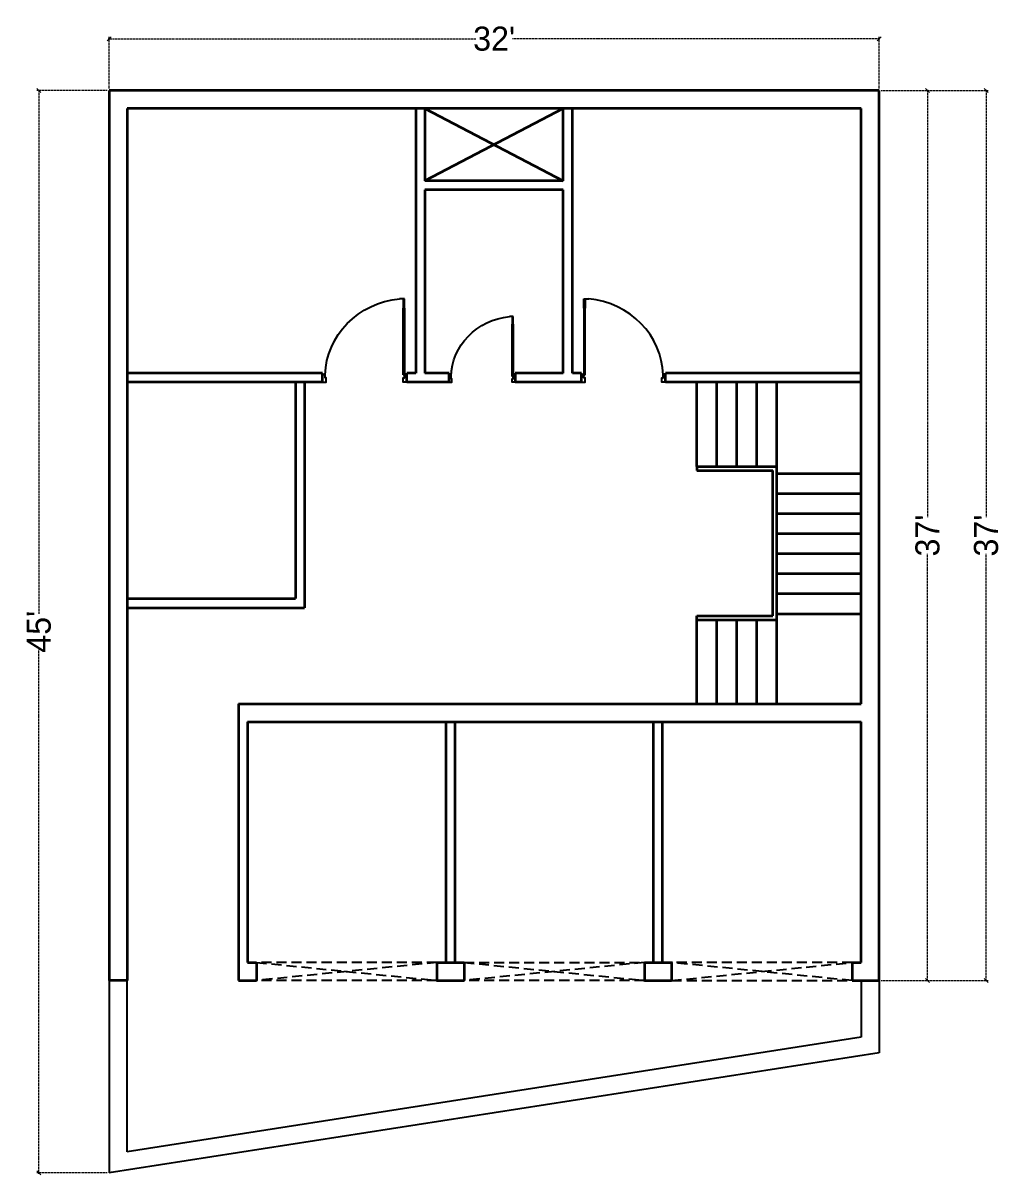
# Model space of a CAD drawing. Header units: millimetres. Extents: x -6808 to 215771, y -89660 to -16303.
# Drawn here: x 103861 to 104349, y -54912 to -54338 of the extents above; entities that cross this region are included whole.
import ezdxf

# ---------------------------------------------------------------- set-up
doc = ezdxf.new("R2010")
doc.units = ezdxf.units.MM
doc.header["$PDMODE"] = 35
doc.linetypes.add('DASHED', pattern=[0.75, 0.5, -0.25])
doc.layers.get('0').update_dxf_attribs({"color": 8})
doc.layers.add('dim2', color=6, linetype='Continuous', lineweight=20)
doc.layers.add('wall', color=7, linetype='Continuous', lineweight=35)
doc.layers.add('NET 01', color=8, linetype='Continuous')
doc.styles.add('SAJ', font='eurr____.ttf')
doc.dimstyles.new('SAJ', dxfattribs={"dimtxt": 5, "dimasz": 2, "dimexe": 1, "dimexo": 1, "dimgap": 0.09375, "dimtad": 0, "dimdec": 1, "dimzin": 0, "dimdsep": 46, "dimlunit": 4, "dimtxsty": 'SAJ', "dimblk": 'OBLIQUE', "dimcen": 0.125, "dimdle": 0.375, "dimadec": 0, "dimazin": 0, "dimtfac": 1, "dimtdec": 1, "dimtofl": 0, "dimtmove": 0, "dimatfit": 3, "dimldrblk": 'OBLIQUE', "dimfxl": 1, "dimtolj": 1, "dimtzin": 0, "dimlwd": 5, "dimlwe": 5, "dimarcsym": 1})

# ---------------------------------------------------------------- blocks, each defined once
blk = doc.blocks.new('_Oblique')
at = {"color": 0, "linetype": 'ByBlock', "lineweight": -2}
blk.add_line((-0.5, -0.5), (0.5, 0.5), dxfattribs=at)
blk = doc.blocks.new('*D2125')
at = {"layer": 'Defpoints', "color": 0, "transparency": 16777216}
for p in [(103903.66, -54345.46), (103903.66, -54371.25), (104287.66, -54371.25)]:
    blk.add_point(p, dxfattribs=at)
at = {"layer": 'dim2', "color": 0, "linetype": 'DASHED', "lineweight": 5, "transparency": 16777216}
for p, q in [((103903.28, -54345.46), (104086.56, -54345.46)), ((103903.66, -54370.25), (103903.66, -54344.46)), ((104288.03, -54345.46), (104104.76, -54345.46)), ((104287.66, -54370.25), (104287.66, -54344.46))]:
    blk.add_line(p, q, dxfattribs=at)
at = {"layer": 'dim2', "color": 0, "lineweight": 5, "transparency": 16777216, "xscale": 2, "yscale": 2, "zscale": 2, "rotation": 180}
blk.add_blockref('_Oblique', (103903.66, -54345.46), dxfattribs=at)
at = {"layer": 'dim2', "color": 0, "lineweight": 5, "transparency": 16777216, "xscale": 2, "yscale": 2, "zscale": 2}
blk.add_blockref('_Oblique', (104287.66, -54345.46), dxfattribs=at)
at = {"layer": 'dim2', "color": 0, "transparency": 16777216, "insert": (104095.66, -54345.46), "char_height": 12, "attachment_point": 5, "style": 'SAJ'}
blk.add_mtext("\\A1;32'", dxfattribs=at)
blk = doc.blocks.new('*D2126')
at = {"layer": 'Defpoints', "color": 0, "transparency": 16777216}
for p in [(104287.66, -54371.25), (104340.99, -54371.25), (104287.66, -54815.25)]:
    blk.add_point(p, dxfattribs=at)
at = {"layer": 'dim2', "color": 0, "linetype": 'DASHED', "lineweight": 5, "transparency": 16777216}
for p, q in [((104288.66, -54371.25), (104341.99, -54371.25)), ((104340.99, -54370.87), (104340.99, -54584.15)), ((104340.99, -54815.62), (104340.99, -54602.35)), ((104288.66, -54815.25), (104341.99, -54815.25))]:
    blk.add_line(p, q, dxfattribs=at)
at = {"layer": 'dim2', "color": 0, "lineweight": 5, "transparency": 16777216, "xscale": 2, "yscale": 2, "zscale": 2}
for p, rotation in [((104340.99, -54371.25), 90), ((104340.99, -54815.25), 270)]:
    blk.add_blockref('_Oblique', p, dxfattribs=dict(at, rotation=rotation))
at = {"layer": 'dim2', "color": 0, "transparency": 16777216, "insert": (104340.99, -54593.25), "char_height": 12, "attachment_point": 5, "rotation": 90, "style": 'SAJ'}
blk.add_mtext("\\A1;37'", dxfattribs=at)
blk = doc.blocks.new('*D2124')
at = {"layer": 'Defpoints', "color": 0, "transparency": 16777216}
for p in [(103868.64, -54371.25), (103903.66, -54371.25), (103903.66, -54911.25)]:
    blk.add_point(p, dxfattribs=at)
at = {"layer": 'dim2', "color": 0, "linetype": 'DASHED', "lineweight": 5, "transparency": 16777216}
for p, q in [((103902.66, -54371.25), (103867.64, -54371.25)), ((103868.64, -54370.87), (103868.64, -54632.28)), ((103868.64, -54911.62), (103868.64, -54650.21)), ((103902.66, -54911.25), (103867.64, -54911.25))]:
    blk.add_line(p, q, dxfattribs=at)
at = {"layer": 'dim2', "color": 0, "lineweight": 5, "transparency": 16777216, "xscale": 2, "yscale": 2, "zscale": 2}
for p, rotation in [((103868.64, -54371.25), 90), ((103868.64, -54911.25), 270)]:
    blk.add_blockref('_Oblique', p, dxfattribs=dict(at, rotation=rotation))
at = {"layer": 'dim2', "color": 0, "transparency": 16777216, "insert": (103868.64, -54641.25), "char_height": 12, "attachment_point": 5, "rotation": 90, "style": 'SAJ'}
blk.add_mtext("\\A1;45'", dxfattribs=at)
blk = doc.blocks.new('*D2127')
at = {"layer": 'Defpoints', "color": 0, "transparency": 16777216}
for p in [(104287.66, -54371.25), (104311.79, -54371.25), (104287.66, -54815.25)]:
    blk.add_point(p, dxfattribs=at)
at = {"layer": 'dim2', "color": 0, "linetype": 'DASHED', "lineweight": 5, "transparency": 16777216}
for p, q in [((104288.66, -54371.25), (104312.79, -54371.25)), ((104311.79, -54370.87), (104311.79, -54584.15)), ((104311.79, -54815.62), (104311.79, -54602.35)), ((104288.66, -54815.25), (104312.79, -54815.25))]:
    blk.add_line(p, q, dxfattribs=at)
at = {"layer": 'dim2', "color": 0, "lineweight": 5, "transparency": 16777216, "xscale": 2, "yscale": 2, "zscale": 2}
for p, rotation in [((104311.79, -54371.25), 90), ((104311.79, -54815.25), 270)]:
    blk.add_blockref('_Oblique', p, dxfattribs=dict(at, rotation=rotation))
at = {"layer": 'dim2', "color": 0, "transparency": 16777216, "insert": (104311.79, -54593.25), "char_height": 12, "attachment_point": 5, "rotation": 90, "style": 'SAJ'}
blk.add_mtext("\\A1;37'", dxfattribs=at)
blk = doc.blocks.new('QEWFWE')
at = {"layer": 'NET 01'}
for p, q in [((238503.45, 15011.85), (238503.45, 15015.77)), ((238503.45, 15015.77), (238505.41, 15015.77)), ((238503.98, 15015.77), (238503.98, 15011.85)), ((238503.98, 15011.85), (238503.45, 15011.85)), ((238503.45, 15011.85), (238503.45, 14988.32)), ((238503.98, 14988.32), (238503.98, 15011.85)), ((238503.45, 14988.32), (238503.45, 14984.4)), ((238503.98, 14988.32), (238503.45, 14988.32)), ((238503.98, 14984.4), (238503.98, 14988.32)), ((238503.45, 14984.4), (238503.98, 14984.4))]:
    blk.add_line(p, q, dxfattribs=at)
for points in [[(238503.45, 14984.4), (238502.4, 14984.4), (238502.4, 14981.4), (238503.9, 14981.4), (238503.9, 14982.9), (238503.9, 14983.2), (238503.45, 14983.2)], [(238536.02, 14984.4), (238537.07, 14984.4), (238537.07, 14981.4), (238535.57, 14981.4), (238535.57, 14982.9), (238535.57, 14983.2), (238536.02, 14983.2)]]:
    blk.add_lwpolyline(points, close=True, dxfattribs=at)
blk.add_ellipse((238504.18, 14985.62), major_axis=(-29.27, 13.54), ratio=0.925766, start_param=-2.718612, end_param=-1.204625, dxfattribs=at)

msp = doc.modelspace()

# ---------------------------------------------------------------- linework, layer by layer
at = {"linetype": 'DASHED', "ltscale": 10}
for p, q in [((104067.159, -54806.249), (103977.159, -54815.249)), ((103977.159, -54806.249), (104067.159, -54815.249)), ((104067.159, -54806.249), (103977.159, -54806.249)), ((104170.659, -54806.249), (104080.659, -54815.249)), ((104080.659, -54806.249), (104170.659, -54815.249)), ((104080.659, -54806.249), (104170.659, -54806.249)), ((104274.159, -54815.249), (104184.159, -54806.249)), ((104184.159, -54815.249), (104274.159, -54806.249)), ((104274.159, -54806.249), (104184.159, -54806.249)), ((104067.159, -54815.249), (103977.159, -54815.249)), ((104170.659, -54815.249), (104080.659, -54815.249)), ((104184.159, -54815.249), (104274.159, -54815.249))]:
    msp.add_line(p, q, dxfattribs=at)
for p, q in [((103903.659, -54815.249), (103903.659, -54911.249)), ((103912.659, -54900.733), (103912.659, -54815.249)), ((104278.659, -54815.249), (104278.659, -54843.546)), ((104287.659, -54815.249), (104287.659, -54851.249)), ((104278.659, -54843.546), (103912.659, -54900.733)), ((104287.659, -54851.249), (103903.659, -54911.249))]:
    msp.add_line(p, q)
at = {"layer": 'wall'}
for p, q in [((104287.659, -54371.249), (103903.659, -54371.249)), ((103903.659, -54371.249), (103903.659, -54815.249)), ((104287.659, -54815.249), (104287.659, -54371.249)), ((104278.659, -54380.249), (103912.659, -54380.249)), ((103912.659, -54380.249), (103912.659, -54815.249)), ((104056.659, -54380.249), (104056.659, -54512.249)), ((104061.159, -54380.249), (104061.159, -54416.249)), ((104130.159, -54380.249), (104061.159, -54416.249)), ((104061.159, -54380.249), (104130.159, -54416.249)), ((104130.159, -54416.249), (104130.159, -54380.249)), ((104134.659, -54512.249), (104134.659, -54380.249)), ((104278.659, -54677.249), (104278.659, -54380.249)), ((104130.159, -54416.249), (104061.159, -54416.249)), ((104130.159, -54420.749), (104061.159, -54420.749)), ((104061.159, -54420.749), (104061.159, -54512.249)), ((104130.159, -54512.249), (104130.159, -54420.749)), ((104010.159, -54512.249), (103912.659, -54512.249)), ((104010.159, -54516.749), (103912.659, -54516.749)), ((103996.659, -54516.749), (103996.659, -54624.749)), ((104001.159, -54516.749), (104001.159, -54629.249)), ((104010.159, -54516.749), (104010.159, -54512.249)), ((104056.659, -54512.249), (104052.159, -54512.249)), ((104052.159, -54516.749), (104052.159, -54512.249)), ((104073.159, -54516.749), (104052.159, -54516.749)), ((104073.159, -54512.249), (104061.159, -54512.249)), ((104073.159, -54516.749), (104073.159, -54512.249)), ((104130.159, -54512.249), (104106.159, -54512.249)), ((104106.159, -54512.249), (104106.159, -54516.749)), ((104139.159, -54516.749), (104106.159, -54516.749)), ((104139.159, -54512.249), (104134.659, -54512.249)), ((104139.159, -54516.749), (104139.159, -54512.249)), ((104278.659, -54512.249), (104181.159, -54512.249)), ((104181.159, -54516.749), (104181.159, -54512.249)), ((104278.659, -54516.749), (104181.159, -54516.749)), ((104196.659, -54558.749), (104196.659, -54516.749)), ((104206.659, -54558.749), (104206.659, -54516.749)), ((104216.659, -54558.749), (104216.659, -54516.749)), ((104226.659, -54558.749), (104226.659, -54516.749)), ((104236.659, -54558.749), (104236.659, -54516.749)), ((104196.659, -54558.749), (104236.659, -54558.749)), ((104196.659, -54558.749), (104196.659, -54560.749)), ((104196.659, -54560.749), (104234.659, -54560.749)), ((104234.659, -54633.249), (104234.659, -54560.749)), ((104236.659, -54635.249), (104236.659, -54558.749)), ((104236.659, -54562.249), (104278.659, -54562.249)), ((104236.659, -54572.249), (104278.659, -54572.249)), ((104236.659, -54582.249), (104278.659, -54582.249)), ((104236.659, -54592.249), (104278.659, -54592.249)), ((104236.659, -54602.249), (104278.659, -54602.249)), ((104236.659, -54612.249), (104278.659, -54612.249)), ((103912.659, -54624.749), (103996.659, -54624.749)), ((104236.659, -54622.249), (104278.659, -54622.249)), ((103912.659, -54629.249), (104001.159, -54629.249)), ((104236.659, -54632.249), (104278.659, -54632.249)), ((104196.659, -54633.249), (104234.659, -54633.249)), ((104196.659, -54635.249), (104196.659, -54633.249)), ((104196.659, -54677.249), (104196.659, -54635.249)), ((104196.659, -54635.249), (104236.659, -54635.249)), ((104206.659, -54677.249), (104206.659, -54635.249)), ((104216.659, -54677.249), (104216.659, -54635.249)), ((104226.659, -54677.249), (104226.659, -54635.249)), ((104236.659, -54677.249), (104236.659, -54635.249)), ((103968.159, -54677.249), (103968.159, -54815.249)), ((103968.159, -54677.249), (104278.659, -54677.249)), ((103972.659, -54686.249), (103972.659, -54806.249)), ((103972.659, -54686.249), (104278.659, -54686.249)), ((104071.659, -54806.249), (104071.659, -54686.249)), ((104076.159, -54806.249), (104076.159, -54686.249)), ((104175.159, -54806.249), (104175.159, -54686.249)), ((104179.659, -54806.249), (104179.659, -54686.249)), ((104278.659, -54806.249), (104278.659, -54686.249)), ((103972.659, -54806.249), (103977.159, -54806.249)), ((103977.159, -54806.249), (103977.159, -54815.249)), ((104067.159, -54806.249), (104080.659, -54806.249)), ((104067.159, -54806.249), (104067.159, -54815.249)), ((104080.659, -54806.249), (104080.659, -54815.249)), ((104170.659, -54806.249), (104184.159, -54806.249)), ((104170.659, -54806.249), (104170.659, -54815.249)), ((104184.159, -54806.249), (104184.159, -54815.249)), ((104274.159, -54806.249), (104278.659, -54806.249)), ((104274.159, -54806.249), (104274.159, -54815.249)), ((103912.659, -54815.249), (103903.659, -54815.249)), ((103968.159, -54815.249), (103977.159, -54815.249)), ((104067.159, -54815.249), (104080.659, -54815.249)), ((104170.659, -54815.249), (104184.159, -54815.249)), ((104274.159, -54815.249), (104287.659, -54815.249))]:
    msp.add_line(p, q, dxfattribs=at)

# ---------------------------------------------------------------- block references
at = {"linetype": 'ByBlock', "lineweight": 20, "yscale": 1.211467555345734, "zscale": 1.211467555345734}
for p, xscale in [((392990.075, -72666.224), -1.211467555345734), ((-184798.757, -72666.224), 1.211467555345734)]:
    msp.add_blockref('QEWFWE', p, dxfattribs=dict(at, xscale=xscale))
at = {"layer": 'wall', "color": 1, "xscale": -0.9518673649145052, "yscale": 0.9518673649145052, "zscale": 0.9518673649145052}
msp.add_blockref('QEWFWE', (331128.808, -68777.05), dxfattribs=at)

# ---------------------------------------------------------------- dimensions: what is measured, and where the dimension line sits
at = {"layer": 'dim2'}
for p1, p2, distance, picture, middle in [((104287.659, -54371.249), (103903.659, -54371.249), -25.785, '*D2125', (104095.659, -54345.464)), ((103903.659, -54911.249), (103903.659, -54371.249), 35.021, '*D2124', (103868.638, -54641.249)), ((104287.659, -54815.249), (104287.659, -54371.249), -53.332, '*D2126', (104340.991, -54593.249)), ((104287.659, -54815.249), (104287.659, -54371.249), -24.136, '*D2127', (104311.795, -54593.249))]:
    dim = msp.add_aligned_dim(p1=p1, p2=p2, distance=distance, dimstyle='SAJ', override={"dimtxt": 12}, dxfattribs=at)
    dim.commit()
    dim.dimension.update_dxf_attribs({"geometry": picture, "text_midpoint": middle})

doc.saveas('drawing.dxf')
